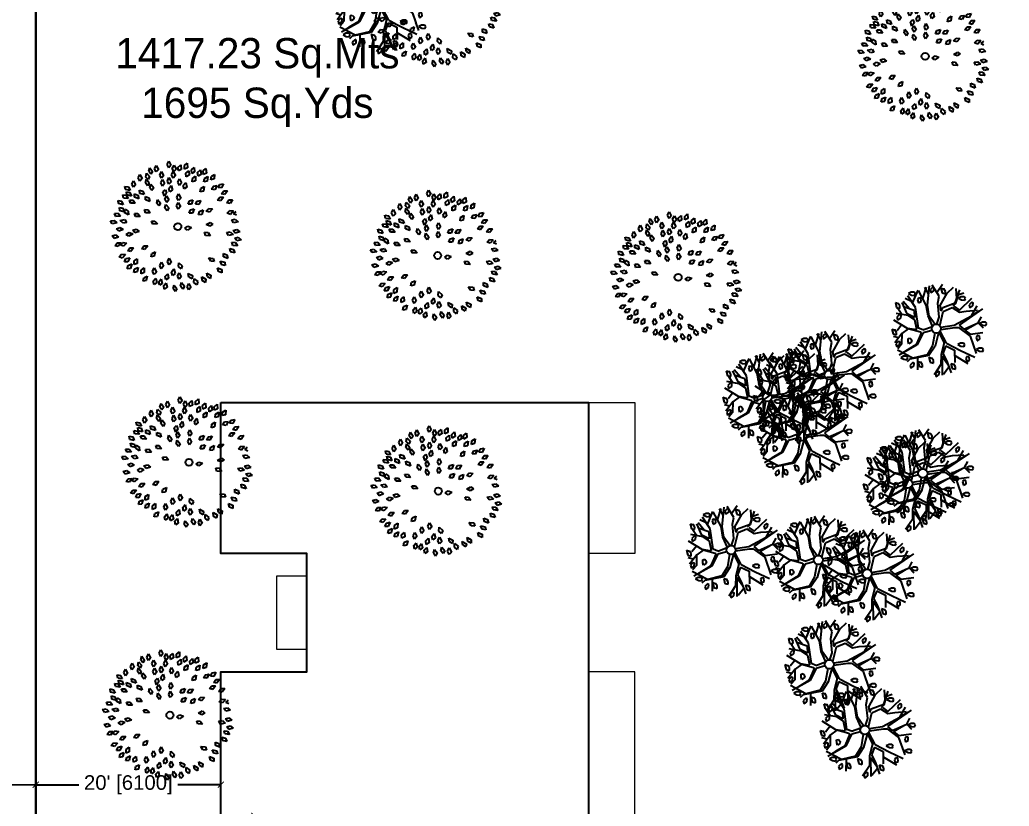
# Model space of a CAD drawing. Header units: millimetres. Extents: x -176651 to 388869, y -469666 to 486614.
# Drawn here: x 249795 to 282407, y 15088 to 40998 of the extents above; entities that cross this region are included whole.
import ezdxf

# ---------------------------------------------------------------- set-up
doc = ezdxf.new("R2010")
doc.units = ezdxf.units.MM
doc.header["$PDMODE"] = 35
doc.header["$PDSIZE"] = 0.1
doc.linetypes.add('HIDDEN', pattern=[9.525, 6.35, -3.175])
doc.layers.get('Defpoints').update_dxf_attribs({"color": 252})
doc.layers.add('A- FURNITURE', color=252, linetype='Continuous', lineweight=0)
doc.layers.add('L-TREEEES', color=8, linetype='Continuous', lineweight=25)
for name, color, linetype in [('ad-Dimension', 8, 'Continuous'), ('ad-Plinth', 8, 'Continuous'), ('ad-Plot Areas-Sq.Mts', 8, 'Continuous'), ('ad-Plot Areas-Sq.Yds', 8, 'Continuous'), ('ad-Plot Boundary', 8, 'Continuous'), ('ad-Verandah', 8, 'Continuous'), ('CAY', 94, 'Continuous')]:
    doc.layers.add(name, color=color, linetype=linetype)
doc.styles.add('MtX_Century_Gothic', font='GOTHIC.TTF')
doc.styles.get("Standard").update_dxf_attribs({"font": 'arial.ttf'})
doc.dimstyles.new('Copy of A-100-DIM-INT (MM-FT)', dxfattribs={"dimscale": 500, "dimtxt": 2.4, "dimasz": 1, "dimexe": 0, "dimexo": 0, "dimgap": 1, "dimtad": 0, "dimdec": 0, "dimlfac": 0.03937, "dimdsep": 46, "dimlunit": 3, "dimtxsty": 'Standard', "dimblk": 'ARCHTICK', "dimcen": 0.025, "dimclrd": 256, "dimclre": 256, "dimclrt": 256, "dimazin": 2, "dimtfac": 1, "dimtdec": 0, "dimtix": 1, "dimtmove": 2, "dimatfit": 3, "dimldrblk": 'ARCHTICK', "dimfxl": 1, "dimtolj": 1, "dimtzin": 0, "dimarcsym": 0})

# ---------------------------------------------------------------- blocks, each defined once
blk = doc.blocks.new('A$Cbbea0351')
at = {"layer": 'ad-Plot Areas-Sq.Mts', "linetype": 'Continuous', "insert": (-109951, -426869), "char_height": 1000, "width": 9668.74, "attachment_point": 5, "style": 'MtX_Century_Gothic', "bg_fill": 2}
blk.add_mtext('1417.23 Sq.Mts', dxfattribs=at)
at = {"layer": 'ad-Plot Areas-Sq.Yds', "linetype": 'Continuous', "insert": (-109951, -428501), "char_height": 1000, "width": 7884.16, "attachment_point": 5, "style": 'MtX_Century_Gothic', "bg_fill": 2}
blk.add_mtext('1695 Sq.Yds', dxfattribs=at)
blk = doc.blocks.new('zw$A88E')
at = {"layer": 'ad-Plot Boundary', "ltscale": 5}
for points in [[(-150934, -450816), (-139301, -453272), (-121446, -457132), (-117254, -457945), (-117254, -419409), (-150934, -419409)], [(-117254, -457945), (-114586, -458463), (-100664, -461423), (-83574, -465065), (-83574, -419409), (-117254, -419409)]]:
    blk.add_lwpolyline(points, close=True, dxfattribs=at)
blk = doc.blocks.new('_ArchTick')
at = {"color": 0, "linetype": 'ByBlock', "const_width": 0.15}
blk.add_lwpolyline([(-0.5, -0.5), (0.5, 0.5)], dxfattribs=at)
blk = doc.blocks.new('*D16')
at = {"layer": 'ad-Dimension', "lineweight": -2, "transparency": 16777216}
for p, q in [((0, 0), (1103, 0)), ((1103, 0), (1103, -1419)), ((1103, -6100), (1103, -4681)), ((0, -6100), (1103, -6100))]:
    blk.add_line(p, q, dxfattribs=at)
at = {"layer": 'Defpoints', "color": 0, "ltscale": 5, "transparency": 16777216}
for p in [(0, 0), (0, -6100), (1103, -6100)]:
    blk.add_point(p, dxfattribs=at)
at = {"layer": 'ad-Dimension', "lineweight": -2, "ltscale": 5, "transparency": 16777216, "xscale": 200, "yscale": 200, "zscale": 200}
for p, rotation in [((1103, 0), 90), ((1103, -6100), 270)]:
    blk.add_blockref('_ArchTick', p, dxfattribs=dict(at, rotation=rotation))
at = {"layer": 'ad-Dimension', "ltscale": 5, "transparency": 16777216, "insert": (1103, -3050), "char_height": 480, "attachment_point": 5, "rotation": 90}
blk.add_mtext("\\A1;20' [6100]", dxfattribs=at)
blk = doc.blocks.new('*D17')
at = {"layer": 'ad-Dimension', "linetype": 'HIDDEN', "lineweight": -2, "transparency": 16777216}
blk.add_line((-6100, -6), (-6100, 1026), dxfattribs=at)
at = {"layer": 'ad-Dimension', "lineweight": -2, "transparency": 16777216}
for p, q in [((-6100, 1026), (-4681, 1026)), ((0, 1026), (-1419, 1026)), ((0, 0), (0, 1026))]:
    blk.add_line(p, q, dxfattribs=at)
at = {"layer": 'Defpoints', "color": 0, "ltscale": 5, "transparency": 16777216}
for p in [(-6100, 1026), (-6100, -6), (0, 0)]:
    blk.add_point(p, dxfattribs=at)
at = {"layer": 'ad-Dimension', "lineweight": -2, "ltscale": 5, "transparency": 16777216, "xscale": 200, "yscale": 200, "zscale": 200, "rotation": 180}
blk.add_blockref('_ArchTick', (-6100, 1026), dxfattribs=at)
at = {"layer": 'ad-Dimension', "lineweight": -2, "ltscale": 5, "transparency": 16777216, "xscale": 200, "yscale": 200, "zscale": 200}
blk.add_blockref('_ArchTick', (0, 1026), dxfattribs=at)
at = {"layer": 'ad-Dimension', "ltscale": 5, "transparency": 16777216, "insert": (-3050, 1026), "char_height": 480, "attachment_point": 5}
blk.add_mtext("\\A1;20' [6100]", dxfattribs=at)
blk = doc.blocks.new('zw$1D4B')
at = {"ltscale": 5}
blk.add_lwpolyline([(36699, -332204), (70379, -332207)], dxfattribs=at)
blk = doc.blocks.new('qerfefr')
at = {"layer": 'L-TREEEES', "color": 104, "ltscale": 1.622888}
for p, q in [((260795.962, 1945721.719, 129.914), (260796.032, 1945721.823, 129.914)), ((260796.032, 1945721.823, 129.914), (260796.083, 1945721.68, 129.914)), ((260796.173, 1945721.748, 129.914), (260796.255, 1945721.842, 129.914)), ((260796.255, 1945721.842, 129.914), (260796.288, 1945721.694, 129.914)), ((260795.87, 1945721.677, 129.914), (260795.944, 1945721.544, 129.914)), ((260795.944, 1945721.544, 129.914), (260795.875, 1945721.46, 129.914)), ((260796, 1945721.608, 129.914), (260795.962, 1945721.719, 129.914)), ((260796.083, 1945721.68, 129.914), (260796, 1945721.608, 129.914)), ((260796.197, 1945721.633, 129.914), (260796.173, 1945721.748, 129.914)), ((260796.288, 1945721.694, 129.914), (260796.197, 1945721.633, 129.914)), ((260796.283, 1945721.505, 129.914), (260796.365, 1945721.6, 129.914)), ((260796.307, 1945721.39, 129.914), (260796.283, 1945721.505, 129.914)), ((260796.398, 1945721.451, 129.914), (260796.307, 1945721.39, 129.914)), ((260796.365, 1945721.6, 129.914), (260796.398, 1945721.451, 129.914)), ((260795.855, 1945721.186, 129.914), (260795.92, 1945721.293, 129.914)), ((260795.898, 1945721.076, 129.914), (260795.855, 1945721.186, 129.914)), ((260795.978, 1945721.152, 129.914), (260795.898, 1945721.076, 129.914)), ((260795.92, 1945721.293, 129.914), (260795.978, 1945721.152, 129.914)), ((260796.247, 1945721.244, 129.914), (260796.329, 1945721.339, 129.914)), ((260796.271, 1945721.129, 129.914), (260796.247, 1945721.244, 129.914)), ((260796.362, 1945721.19, 129.914), (260796.271, 1945721.129, 129.914)), ((260796.329, 1945721.339, 129.914), (260796.362, 1945721.19, 129.914)), ((260796.237, 1945720.939, 129.914), (260796.335, 1945720.988, 129.914)), ((260796.25, 1945720.787, 129.914), (260796.237, 1945720.939, 129.914)), ((260796.344, 1945720.87, 129.914), (260796.25, 1945720.787, 129.914)), ((260796.335, 1945720.988, 129.914), (260796.344, 1945720.87, 129.914)), ((260795.94, 1945720.635, 129.914), (260796, 1945720.745, 129.914)), ((260795.989, 1945720.528, 129.914), (260795.94, 1945720.635, 129.914)), ((260796.065, 1945720.607, 129.914), (260795.989, 1945720.528, 129.914)), ((260796, 1945720.745, 129.914), (260796.065, 1945720.607, 129.914)), ((260796.234, 1945720.683, 129.914), (260796.31, 1945720.782, 129.914)), ((260796.265, 1945720.569, 129.914), (260796.234, 1945720.683, 129.914)), ((260796.352, 1945720.636, 129.914), (260796.265, 1945720.569, 129.914)), ((260796.31, 1945720.782, 129.914), (260796.352, 1945720.636, 129.914)), ((260795.614, 1945720.107, 129.914), (260795.729, 1945720.082, 129.914)), ((260795.633, 1945720, 129.914), (260795.614, 1945720.107, 129.914)), ((260795.782, 1945719.969, 129.914), (260795.633, 1945720, 129.914)), ((260795.729, 1945720.082, 129.914), (260795.782, 1945719.969, 129.914)), ((260794.373, 1945719.188, 129.914), (260794.284, 1945719.25, 129.914)), ((260794.41, 1945719.051, 129.914), (260794.486, 1945719.142, 129.914)), ((260794.514, 1945719.018, 129.914), (260794.41, 1945719.051, 129.914)), ((260794.439, 1945718.805, 129.914), (260794.499, 1945718.906, 129.914)), ((260794.486, 1945719.142, 129.914), (260794.611, 1945719.135, 129.914)), ((260794.499, 1945718.906, 129.914), (260794.623, 1945718.92, 129.914)), ((260794.611, 1945719.135, 129.914), (260794.514, 1945719.018, 129.914)), ((260794.623, 1945718.92, 129.914), (260794.547, 1945718.788, 129.914)), ((260794.69, 1945718.884, 129.914), (260794.725, 1945718.996, 129.914)), ((260794.799, 1945718.893, 129.914), (260794.69, 1945718.884, 129.914)), ((260794.547, 1945718.788, 129.914), (260794.439, 1945718.805, 129.914)), ((260794.616, 1945718.635, 129.914), (260794.672, 1945718.738, 129.914)), ((260794.725, 1945718.622, 129.914), (260794.616, 1945718.635, 129.914)), ((260794.672, 1945718.738, 129.914), (260794.796, 1945718.757, 129.914)), ((260794.796, 1945718.757, 129.914), (260794.725, 1945718.622, 129.914))]:
    blk.add_line(p, q, dxfattribs=at)
at = {"layer": 'L-TREEEES', "color": 96, "ltscale": 1.622888}
for p, q in [((260796.604, 1945721.774, 129.914), (260796.686, 1945721.869, 129.914)), ((260796.628, 1945721.659, 129.914), (260796.604, 1945721.774, 129.914)), ((260796.686, 1945721.869, 129.914), (260796.719, 1945721.72, 129.914)), ((260796.719, 1945721.72, 129.914), (260796.628, 1945721.659, 129.914)), ((260796.66, 1945721.405, 129.914), (260796.743, 1945721.499, 129.914)), ((260796.738, 1945721.606, 129.914), (260796.821, 1945721.7, 129.914)), ((260796.762, 1945721.49, 129.914), (260796.738, 1945721.606, 129.914)), ((260796.743, 1945721.499, 129.914), (260796.774, 1945721.35, 129.914)), ((260796.853, 1945721.551, 129.914), (260796.762, 1945721.49, 129.914)), ((260796.821, 1945721.7, 129.914), (260796.853, 1945721.551, 129.914)), ((260796.908, 1945721.475, 129.914), (260796.926, 1945721.591, 129.914)), ((260797.015, 1945721.5, 129.914), (260796.908, 1945721.475, 129.914)), ((260796.926, 1945721.591, 129.914), (260797.037, 1945721.65, 129.914)), ((260797.037, 1945721.65, 129.914), (260797.015, 1945721.5, 129.914)), ((260797.117, 1945721.477, 129.914), (260797.145, 1945721.591, 129.914)), ((260797.226, 1945721.493, 129.914), (260797.117, 1945721.477, 129.914)), ((260797.145, 1945721.591, 129.914), (260797.26, 1945721.641, 129.914)), ((260797.26, 1945721.641, 129.914), (260797.226, 1945721.493, 129.914)), ((260797.33, 1945721.395, 129.914), (260797.442, 1945721.452, 129.914)), ((260797.442, 1945721.452, 129.914), (260797.417, 1945721.302, 129.914)), ((260796.47, 1945721.247, 129.914), (260796.551, 1945721.342, 129.914)), ((260796.495, 1945721.132, 129.914), (260796.47, 1945721.247, 129.914)), ((260796.585, 1945721.193, 129.914), (260796.495, 1945721.132, 129.914)), ((260796.551, 1945721.342, 129.914), (260796.585, 1945721.193, 129.914)), ((260796.683, 1945721.29, 129.914), (260796.66, 1945721.405, 129.914)), ((260796.774, 1945721.35, 129.914), (260796.683, 1945721.29, 129.914)), ((260796.792, 1945721.122, 129.914), (260796.875, 1945721.216, 129.914)), ((260796.817, 1945721.007, 129.914), (260796.792, 1945721.122, 129.914)), ((260796.875, 1945721.216, 129.914), (260796.908, 1945721.068, 129.914)), ((260797.102, 1945721.225, 129.914), (260797.127, 1945721.34, 129.914)), ((260797.21, 1945721.243, 129.914), (260797.102, 1945721.225, 129.914)), ((260797.127, 1945721.34, 129.914), (260797.24, 1945721.393, 129.914)), ((260797.24, 1945721.393, 129.914), (260797.21, 1945721.243, 129.914)), ((260797.254, 1945721.004, 129.914), (260797.292, 1945721.115, 129.914)), ((260797.292, 1945721.115, 129.914), (260797.411, 1945721.154, 129.914)), ((260797.31, 1945721.279, 129.914), (260797.33, 1945721.395, 129.914)), ((260797.417, 1945721.302, 129.914), (260797.31, 1945721.279, 129.914)), ((260797.411, 1945721.154, 129.914), (260797.363, 1945721.01, 129.914)), ((260797.493, 1945721.142, 129.914), (260797.509, 1945721.259, 129.914)), ((260797.599, 1945721.168, 129.914), (260797.493, 1945721.142, 129.914)), ((260797.509, 1945721.259, 129.914), (260797.619, 1945721.32, 129.914)), ((260796.453, 1945720.881, 129.914), (260796.454, 1945720.999, 129.914)), ((260796.555, 1945720.922, 129.914), (260796.453, 1945720.881, 129.914)), ((260796.454, 1945720.999, 129.914), (260796.554, 1945721.074, 129.914)), ((260796.554, 1945721.074, 129.914), (260796.555, 1945720.922, 129.914)), ((260796.908, 1945721.068, 129.914), (260796.817, 1945721.007, 129.914)), ((260796.934, 1945720.853, 129.914), (260796.939, 1945720.97, 129.914)), ((260797.037, 1945720.889, 129.914), (260796.934, 1945720.853, 129.914)), ((260796.939, 1945720.97, 129.914), (260797.042, 1945721.041, 129.914)), ((260797.042, 1945721.041, 129.914), (260797.037, 1945720.889, 129.914)), ((260797.363, 1945721.01, 129.914), (260797.254, 1945721.004, 129.914)), ((260796.162, 1945720.41, 129.914), (260796.223, 1945720.519, 129.914)), ((260796.223, 1945720.519, 129.914), (260796.286, 1945720.38, 129.914)), ((260796.551, 1945720.379, 129.914), (260796.633, 1945720.473, 129.914)), ((260796.633, 1945720.473, 129.914), (260796.666, 1945720.324, 129.914)), ((260796.636, 1945720.647, 129.914), (260796.718, 1945720.741, 129.914)), ((260796.66, 1945720.531, 129.914), (260796.636, 1945720.647, 129.914)), ((260796.751, 1945720.592, 129.914), (260796.66, 1945720.531, 129.914)), ((260796.718, 1945720.741, 129.914), (260796.751, 1945720.592, 129.914)), ((260797.422, 1945720.616, 129.914), (260797.468, 1945720.725, 129.914)), ((260797.531, 1945720.614, 129.914), (260797.422, 1945720.616, 129.914)), ((260797.468, 1945720.725, 129.914), (260797.59, 1945720.755, 129.914)), ((260796.209, 1945720.302, 129.914), (260796.162, 1945720.41, 129.914)), ((260796.286, 1945720.38, 129.914), (260796.209, 1945720.302, 129.914)), ((260796.576, 1945720.263, 129.914), (260796.551, 1945720.379, 129.914)), ((260796.666, 1945720.324, 129.914), (260796.576, 1945720.263, 129.914)), ((260796.93, 1945720.332, 129.914), (260796.999, 1945720.428, 129.914)), ((260797.036, 1945720.306, 129.914), (260796.93, 1945720.332, 129.914)), ((260796.999, 1945720.428, 129.914), (260797.124, 1945720.431, 129.914)), ((260797.124, 1945720.431, 129.914), (260797.036, 1945720.306, 129.914)), ((260797.164, 1945720.272, 129.914), (260797.247, 1945720.355, 129.914)), ((260797.265, 1945720.229, 129.914), (260797.164, 1945720.272, 129.914)), ((260797.247, 1945720.355, 129.914), (260797.371, 1945720.338, 129.914)), ((260797.371, 1945720.338, 129.914), (260797.265, 1945720.229, 129.914)), ((260796.883, 1945720.041, 129.914), (260796.957, 1945720.133, 129.914)), ((260796.988, 1945720.009, 129.914), (260796.883, 1945720.041, 129.914)), ((260796.957, 1945720.133, 129.914), (260797.082, 1945720.129, 129.914)), ((260797.082, 1945720.129, 129.914), (260796.988, 1945720.009, 129.914)), ((260797.174, 1945719.905, 129.914), (260797.233, 1945720.007, 129.914)), ((260797.233, 1945720.007, 129.914), (260797.358, 1945720.021, 129.914)), ((260797.358, 1945720.021, 129.914), (260797.282, 1945719.889, 129.914)), ((260796.619, 1945719.595, 129.914), (260796.731, 1945719.633, 129.914)), ((260796.69, 1945719.512, 129.914), (260796.619, 1945719.595, 129.914)), ((260796.834, 1945719.562, 129.914), (260796.69, 1945719.512, 129.914)), ((260796.731, 1945719.633, 129.914), (260796.834, 1945719.562, 129.914)), ((260797.334, 1945719.526, 129.914), (260797.481, 1945719.564, 129.914)), ((260797.431, 1945719.447, 129.914), (260797.334, 1945719.526, 129.914)), ((260797.481, 1945719.564, 129.914), (260797.545, 1945719.475, 129.914)), ((260797.22, 1945719.189, 129.914), (260797.215, 1945719.298, 129.914)), ((260797.215, 1945719.298, 129.914), (260797.326, 1945719.259, 129.914)), ((260797.365, 1945719.14, 129.914), (260797.22, 1945719.189, 129.914)), ((260797.326, 1945719.259, 129.914), (260797.365, 1945719.14, 129.914)), ((260797.545, 1945719.475, 129.914), (260797.431, 1945719.447, 129.914)), ((260794.725, 1945718.996, 129.914), (260794.842, 1945719.039, 129.914)), ((260794.842, 1945719.039, 129.914), (260794.799, 1945718.893, 129.914)), ((260795.297, 1945718.98, 129.914), (260795.352, 1945719.084, 129.914)), ((260795.406, 1945718.969, 129.914), (260795.297, 1945718.98, 129.914)), ((260795.352, 1945719.084, 129.914), (260795.476, 1945719.104, 129.914)), ((260795.476, 1945719.104, 129.914), (260795.406, 1945718.969, 129.914)), ((260794.841, 1945718.528, 129.914), (260794.869, 1945718.642, 129.914)), ((260794.949, 1945718.543, 129.914), (260794.841, 1945718.528, 129.914)), ((260794.869, 1945718.642, 129.914), (260794.984, 1945718.691, 129.914)), ((260794.984, 1945718.691, 129.914), (260794.949, 1945718.543, 129.914)), ((260795.22, 1945718.505, 129.914), (260795.303, 1945718.6, 129.914)), ((260795.245, 1945718.39, 129.914), (260795.22, 1945718.505, 129.914)), ((260795.303, 1945718.6, 129.914), (260795.336, 1945718.451, 129.914)), ((260795.497, 1945718.625, 129.914), (260795.579, 1945718.72, 129.914)), ((260795.521, 1945718.51, 129.914), (260795.497, 1945718.625, 129.914)), ((260795.612, 1945718.571, 129.914), (260795.521, 1945718.51, 129.914)), ((260795.579, 1945718.72, 129.914), (260795.612, 1945718.571, 129.914)), ((260795.776, 1945718.681, 129.914), (260795.858, 1945718.776, 129.914)), ((260795.8, 1945718.566, 129.914), (260795.776, 1945718.681, 129.914)), ((260795.891, 1945718.627, 129.914), (260795.8, 1945718.566, 129.914)), ((260795.858, 1945718.776, 129.914), (260795.891, 1945718.627, 129.914)), ((260796.087, 1945718.436, 129.914), (260796.13, 1945718.553, 129.914)), ((260796.13, 1945718.553, 129.914), (260796.213, 1945718.425, 129.914)), ((260794.832, 1945718.275, 129.914), (260794.886, 1945718.379, 129.914)), ((260794.94, 1945718.264, 129.914), (260794.832, 1945718.275, 129.914)), ((260794.886, 1945718.379, 129.914), (260795.01, 1945718.399, 129.914)), ((260795.01, 1945718.399, 129.914), (260794.94, 1945718.264, 129.914)), ((260795.156, 1945718.072, 129.914), (260795.161, 1945718.19, 129.914)), ((260795.161, 1945718.19, 129.914), (260795.264, 1945718.261, 129.914)), ((260795.336, 1945718.451, 129.914), (260795.245, 1945718.39, 129.914)), ((260795.264, 1945718.261, 129.914), (260795.259, 1945718.109, 129.914)), ((260795.326, 1945718.122, 129.914), (260795.43, 1945718.191, 129.914)), ((260795.43, 1945718.191, 129.914), (260795.422, 1945718.039, 129.914)), ((260795.567, 1945718.117, 129.914), (260795.581, 1945718.234, 129.914)), ((260795.581, 1945718.234, 129.914), (260795.689, 1945718.297, 129.914)), ((260795.689, 1945718.297, 129.914), (260795.672, 1945718.145, 129.914)), ((260795.816, 1945718.205, 129.914), (260795.818, 1945718.323, 129.914)), ((260795.918, 1945718.245, 129.914), (260795.816, 1945718.205, 129.914)), ((260795.818, 1945718.323, 129.914), (260795.919, 1945718.398, 129.914)), ((260795.919, 1945718.398, 129.914), (260795.918, 1945718.245, 129.914)), ((260795.971, 1945718.137, 129.914), (260796.053, 1945718.232, 129.914)), ((260796.053, 1945718.232, 129.914), (260796.086, 1945718.083, 129.914)), ((260796.15, 1945718.337, 129.914), (260796.087, 1945718.436, 129.914)), ((260796.213, 1945718.425, 129.914), (260796.15, 1945718.337, 129.914)), ((260795.259, 1945718.109, 129.914), (260795.156, 1945718.072, 129.914)), ((260795.318, 1945718.005, 129.914), (260795.326, 1945718.122, 129.914)), ((260795.422, 1945718.039, 129.914), (260795.318, 1945718.005, 129.914)), ((260795.452, 1945717.957, 129.914), (260795.558, 1945718.023, 129.914)), ((260795.558, 1945718.023, 129.914), (260795.546, 1945717.871, 129.914)), ((260795.672, 1945718.145, 129.914), (260795.567, 1945718.117, 129.914)), ((260795.995, 1945718.022, 129.914), (260795.971, 1945718.137, 129.914)), ((260796.086, 1945718.083, 129.914), (260795.995, 1945718.022, 129.914))]:
    blk.add_line(p, q, dxfattribs=at)
at = {"layer": 'L-TREEEES', "color": 70, "ltscale": 1.622888}
for p, q in [((260795.071, 1945721.337, 129.914), (260795.077, 1945721.446, 129.914)), ((260795.077, 1945721.446, 129.914), (260795.184, 1945721.395, 129.914)), ((260795.311, 1945721.46, 129.914), (260795.393, 1945721.554, 129.914)), ((260795.335, 1945721.344, 129.914), (260795.311, 1945721.46, 129.914)), ((260795.393, 1945721.554, 129.914), (260795.426, 1945721.405, 129.914)), ((260795.574, 1945721.597, 129.914), (260795.656, 1945721.692, 129.914)), ((260795.598, 1945721.482, 129.914), (260795.574, 1945721.597, 129.914)), ((260795.689, 1945721.543, 129.914), (260795.598, 1945721.482, 129.914)), ((260795.656, 1945721.692, 129.914), (260795.689, 1945721.543, 129.914)), ((260795.756, 1945721.379, 129.914), (260795.82, 1945721.487, 129.914)), ((260795.818, 1945721.563, 129.914), (260795.87, 1945721.677, 129.914)), ((260795.875, 1945721.46, 129.914), (260795.818, 1945721.563, 129.914)), ((260795.82, 1945721.487, 129.914), (260795.879, 1945721.347, 129.914)), ((260794.931, 1945721.195, 129.914), (260795.041, 1945721.151, 129.914)), ((260794.932, 1945721.085, 129.914), (260794.931, 1945721.195, 129.914)), ((260795.041, 1945721.151, 129.914), (260795.074, 1945721.03, 129.914)), ((260795.065, 1945721.155, 129.914), (260795.08, 1945721.263, 129.914)), ((260795.197, 1945721.08, 129.914), (260795.065, 1945721.155, 129.914)), ((260795.209, 1945721.273, 129.914), (260795.071, 1945721.337, 129.914)), ((260795.08, 1945721.263, 129.914), (260795.182, 1945721.204, 129.914)), ((260795.182, 1945721.204, 129.914), (260795.197, 1945721.08, 129.914)), ((260795.184, 1945721.395, 129.914), (260795.209, 1945721.273, 129.914)), ((260795.291, 1945721.015, 129.914), (260795.317, 1945721.121, 129.914)), ((260795.317, 1945721.121, 129.914), (260795.413, 1945721.052, 129.914)), ((260795.426, 1945721.405, 129.914), (260795.335, 1945721.344, 129.914)), ((260795.488, 1945721.095, 129.914), (260795.507, 1945721.203, 129.914)), ((260795.507, 1945721.203, 129.914), (260795.607, 1945721.14, 129.914)), ((260795.607, 1945721.14, 129.914), (260795.618, 1945721.015, 129.914)), ((260795.801, 1945721.27, 129.914), (260795.756, 1945721.379, 129.914)), ((260795.879, 1945721.347, 129.914), (260795.801, 1945721.27, 129.914)), ((260794.704, 1945720.716, 129.914), (260794.719, 1945720.824, 129.914)), ((260794.719, 1945720.824, 129.914), (260794.822, 1945720.765, 129.914)), ((260794.723, 1945720.952, 129.914), (260794.737, 1945721.06, 129.914)), ((260794.857, 1945720.878, 129.914), (260794.723, 1945720.952, 129.914)), ((260794.737, 1945721.06, 129.914), (260794.84, 1945721.003, 129.914)), ((260794.84, 1945721.003, 129.914), (260794.857, 1945720.878, 129.914)), ((260795.074, 1945721.03, 129.914), (260794.932, 1945721.085, 129.914)), ((260795.101, 1945720.969, 129.914), (260795.214, 1945720.935, 129.914)), ((260795.111, 1945720.86, 129.914), (260795.101, 1945720.969, 129.914)), ((260795.257, 1945720.818, 129.914), (260795.111, 1945720.86, 129.914)), ((260795.214, 1945720.935, 129.914), (260795.257, 1945720.818, 129.914)), ((260795.415, 1945720.927, 129.914), (260795.291, 1945721.015, 129.914)), ((260795.413, 1945721.052, 129.914), (260795.415, 1945720.927, 129.914)), ((260795.618, 1945721.015, 129.914), (260795.488, 1945721.095, 129.914)), ((260795.616, 1945720.836, 129.914), (260795.643, 1945720.942, 129.914)), ((260795.74, 1945720.747, 129.914), (260795.616, 1945720.836, 129.914)), ((260795.643, 1945720.942, 129.914), (260795.738, 1945720.872, 129.914)), ((260795.738, 1945720.872, 129.914), (260795.74, 1945720.747, 129.914)), ((260794.321, 1945720.471, 129.914), (260794.439, 1945720.458, 129.914)), ((260794.351, 1945720.366, 129.914), (260794.321, 1945720.471, 129.914)), ((260794.508, 1945720.674, 129.914), (260794.623, 1945720.649, 129.914)), ((260794.527, 1945720.566, 129.914), (260794.508, 1945720.674, 129.914)), ((260794.676, 1945720.536, 129.914), (260794.527, 1945720.566, 129.914)), ((260794.623, 1945720.649, 129.914), (260794.676, 1945720.536, 129.914)), ((260794.837, 1945720.641, 129.914), (260794.704, 1945720.716, 129.914)), ((260794.822, 1945720.765, 129.914), (260794.837, 1945720.641, 129.914)), ((260794.836, 1945720.616, 129.914), (260794.882, 1945720.715, 129.914)), ((260794.94, 1945720.506, 129.914), (260794.836, 1945720.616, 129.914)), ((260794.882, 1945720.715, 129.914), (260794.962, 1945720.629, 129.914)), ((260794.962, 1945720.629, 129.914), (260794.94, 1945720.506, 129.914)), ((260795.141, 1945720.498, 129.914), (260795.255, 1945720.469, 129.914)), ((260795.155, 1945720.39, 129.914), (260795.141, 1945720.498, 129.914)), ((260795.255, 1945720.469, 129.914), (260795.303, 1945720.353, 129.914)), ((260795.498, 1945720.537, 129.914), (260795.61, 1945720.5, 129.914)), ((260795.505, 1945720.428, 129.914), (260795.498, 1945720.537, 129.914)), ((260795.61, 1945720.5, 129.914), (260795.65, 1945720.382, 129.914)), ((260794.503, 1945720.351, 129.914), (260794.351, 1945720.366, 129.914)), ((260794.439, 1945720.458, 129.914), (260794.503, 1945720.351, 129.914)), ((260794.444, 1945720.172, 129.914), (260794.561, 1945720.184, 129.914)), ((260794.495, 1945720.075, 129.914), (260794.444, 1945720.172, 129.914)), ((260794.561, 1945720.184, 129.914), (260794.646, 1945720.092, 129.914)), ((260794.7, 1945720.297, 129.914), (260794.633, 1945720.403, 129.914)), ((260794.633, 1945720.403, 129.914), (260794.785, 1945720.392, 129.914)), ((260794.817, 1945720.287, 129.914), (260794.7, 1945720.297, 129.914)), ((260794.785, 1945720.392, 129.914), (260794.817, 1945720.287, 129.914)), ((260795.303, 1945720.353, 129.914), (260795.155, 1945720.39, 129.914)), ((260795.65, 1945720.382, 129.914), (260795.505, 1945720.428, 129.914)), ((260794.237, 1945719.982, 129.914), (260794.355, 1945719.986, 129.914)), ((260794.282, 1945719.882, 129.914), (260794.237, 1945719.982, 129.914)), ((260794.434, 1945719.888, 129.914), (260794.282, 1945719.882, 129.914)), ((260794.355, 1945719.986, 129.914), (260794.434, 1945719.888, 129.914)), ((260794.646, 1945720.092, 129.914), (260794.495, 1945720.075, 129.914)), ((260794.701, 1945719.906, 129.914), (260794.813, 1945719.944, 129.914)), ((260794.773, 1945719.823, 129.914), (260794.701, 1945719.906, 129.914)), ((260794.917, 1945719.873, 129.914), (260794.773, 1945719.823, 129.914)), ((260794.813, 1945719.944, 129.914), (260794.917, 1945719.873, 129.914)), ((260794.947, 1945719.983, 129.914), (260795.065, 1945719.986, 129.914)), ((260794.99, 1945719.883, 129.914), (260794.947, 1945719.983, 129.914)), ((260795.143, 1945719.888, 129.914), (260794.99, 1945719.883, 129.914)), ((260795.065, 1945719.986, 129.914), (260795.143, 1945719.888, 129.914)), ((260794.247, 1945719.639, 129.914), (260794.337, 1945719.715, 129.914)), ((260794.344, 1945719.588, 129.914), (260794.247, 1945719.639, 129.914)), ((260794.337, 1945719.715, 129.914), (260794.459, 1945719.687, 129.914)), ((260794.459, 1945719.687, 129.914), (260794.344, 1945719.588, 129.914)), ((260794.424, 1945719.626, 129.914), (260794.528, 1945719.682, 129.914)), ((260794.508, 1945719.556, 129.914), (260794.424, 1945719.626, 129.914)), ((260794.641, 1945719.63, 129.914), (260794.508, 1945719.556, 129.914)), ((260794.528, 1945719.682, 129.914), (260794.641, 1945719.63, 129.914)), ((260794.284, 1945719.25, 129.914), (260794.382, 1945719.315, 129.914)), ((260794.5, 1945719.273, 129.914), (260794.373, 1945719.188, 129.914)), ((260794.382, 1945719.315, 129.914), (260794.5, 1945719.273, 129.914)), ((260794.608, 1945719.374, 129.914), (260794.699, 1945719.448, 129.914)), ((260794.703, 1945719.321, 129.914), (260794.608, 1945719.374, 129.914)), ((260794.699, 1945719.448, 129.914), (260794.821, 1945719.418, 129.914)), ((260794.821, 1945719.418, 129.914), (260794.703, 1945719.321, 129.914)), ((260795.072, 1945719.315, 129.914), (260795.165, 1945719.388, 129.914)), ((260795.167, 1945719.26, 129.914), (260795.072, 1945719.315, 129.914)), ((260795.165, 1945719.388, 129.914), (260795.286, 1945719.355, 129.914)), ((260795.286, 1945719.355, 129.914), (260795.167, 1945719.26, 129.914))]:
    blk.add_line(p, q, dxfattribs=at)
at = {"layer": 'L-TREEEES', "color": 98, "ltscale": 1.622888}
for p, q in [((260797.619, 1945721.32, 129.914), (260797.599, 1945721.168, 129.914)), ((260797.672, 1945721.144, 129.914), (260797.695, 1945721.259, 129.914)), ((260797.78, 1945721.164, 129.914), (260797.672, 1945721.144, 129.914)), ((260797.695, 1945721.259, 129.914), (260797.808, 1945721.314, 129.914)), ((260797.808, 1945721.314, 129.914), (260797.78, 1945721.164, 129.914)), ((260797.624, 1945720.906, 129.914), (260797.673, 1945721.014, 129.914)), ((260797.733, 1945720.902, 129.914), (260797.624, 1945720.906, 129.914)), ((260797.673, 1945721.014, 129.914), (260797.795, 1945721.042, 129.914)), ((260797.795, 1945721.042, 129.914), (260797.733, 1945720.902, 129.914)), ((260797.869, 1945720.909, 129.914), (260797.912, 1945721.019, 129.914)), ((260797.978, 1945720.91, 129.914), (260797.869, 1945720.909, 129.914)), ((260797.912, 1945721.019, 129.914), (260798.033, 1945721.052, 129.914)), ((260798.033, 1945721.052, 129.914), (260797.978, 1945720.91, 129.914)), ((260797.59, 1945720.755, 129.914), (260797.531, 1945720.614, 129.914)), ((260797.807, 1945720.606, 129.914), (260797.89, 1945720.689, 129.914)), ((260797.907, 1945720.563, 129.914), (260797.807, 1945720.606, 129.914)), ((260797.89, 1945720.689, 129.914), (260798.014, 1945720.672, 129.914)), ((260798.014, 1945720.672, 129.914), (260797.907, 1945720.563, 129.914)), ((260798.036, 1945720.6, 129.914), (260798.115, 1945720.688, 129.914)), ((260798.139, 1945720.563, 129.914), (260798.036, 1945720.6, 129.914)), ((260798.115, 1945720.688, 129.914), (260798.239, 1945720.678, 129.914)), ((260798.239, 1945720.678, 129.914), (260798.139, 1945720.563, 129.914)), ((260797.904, 1945720.21, 129.914), (260797.997, 1945720.283, 129.914)), ((260798, 1945720.156, 129.914), (260797.904, 1945720.21, 129.914)), ((260797.997, 1945720.283, 129.914), (260798.118, 1945720.252, 129.914)), ((260798.118, 1945720.252, 129.914), (260798, 1945720.156, 129.914)), ((260798.088, 1945720.372, 129.914), (260798.179, 1945720.446, 129.914)), ((260798.184, 1945720.319, 129.914), (260798.088, 1945720.372, 129.914)), ((260798.179, 1945720.446, 129.914), (260798.301, 1945720.417, 129.914)), ((260798.301, 1945720.417, 129.914), (260798.184, 1945720.319, 129.914)), ((260797.282, 1945719.889, 129.914), (260797.174, 1945719.905, 129.914)), ((260797.45, 1945719.958, 129.914), (260797.55, 1945720.02, 129.914)), ((260797.538, 1945719.893, 129.914), (260797.45, 1945719.958, 129.914)), ((260797.667, 1945719.975, 129.914), (260797.538, 1945719.893, 129.914)), ((260797.55, 1945720.02, 129.914), (260797.667, 1945719.975, 129.914)), ((260798.173, 1945720.04, 129.914), (260798.264, 1945720.116, 129.914)), ((260798.27, 1945719.989, 129.914), (260798.173, 1945720.04, 129.914)), ((260798.264, 1945720.116, 129.914), (260798.385, 1945720.088, 129.914)), ((260798.385, 1945720.088, 129.914), (260798.27, 1945719.989, 129.914)), ((260798.099, 1945719.708, 129.914), (260798.199, 1945719.772, 129.914)), ((260798.188, 1945719.645, 129.914), (260798.099, 1945719.708, 129.914)), ((260798.316, 1945719.728, 129.914), (260798.188, 1945719.645, 129.914)), ((260798.199, 1945719.772, 129.914), (260798.316, 1945719.728, 129.914)), ((260798.296, 1945719.633, 129.914), (260798.402, 1945719.685, 129.914)), ((260798.378, 1945719.56, 129.914), (260798.296, 1945719.633, 129.914)), ((260798.185, 1945719.455, 129.914), (260798.303, 1945719.447, 129.914)), ((260798.219, 1945719.351, 129.914), (260798.185, 1945719.455, 129.914)), ((260798.372, 1945719.343, 129.914), (260798.219, 1945719.351, 129.914)), ((260798.303, 1945719.447, 129.914), (260798.372, 1945719.343, 129.914)), ((260797.917, 1945719.095, 129.914), (260798.034, 1945719.084, 129.914)), ((260797.948, 1945718.99, 129.914), (260797.917, 1945719.095, 129.914)), ((260798.1, 1945718.978, 129.914), (260797.948, 1945718.99, 129.914)), ((260798.034, 1945719.084, 129.914), (260798.1, 1945718.978, 129.914)), ((260798.12, 1945718.848, 129.914), (260798.238, 1945718.847, 129.914)), ((260798.16, 1945718.746, 129.914), (260798.12, 1945718.848, 129.914)), ((260798.142, 1945719.109, 129.914), (260798.26, 1945719.111, 129.914)), ((260798.184, 1945719.008, 129.914), (260798.142, 1945719.109, 129.914)), ((260798.336, 1945719.012, 129.914), (260798.184, 1945719.008, 129.914)), ((260798.238, 1945718.847, 129.914), (260798.312, 1945718.746, 129.914)), ((260798.26, 1945719.111, 129.914), (260798.336, 1945719.012, 129.914)), ((260797.864, 1945718.452, 129.914), (260797.878, 1945718.561, 129.914)), ((260797.878, 1945718.561, 129.914), (260797.981, 1945718.502, 129.914)), ((260797.997, 1945718.638, 129.914), (260797.998, 1945718.748, 129.914)), ((260798.138, 1945718.581, 129.914), (260797.997, 1945718.638, 129.914)), ((260797.998, 1945718.748, 129.914), (260798.107, 1945718.703, 129.914)), ((260798.107, 1945718.703, 129.914), (260798.138, 1945718.581, 129.914)), ((260798.312, 1945718.746, 129.914), (260798.16, 1945718.746, 129.914)), ((260797.158, 1945718.325, 129.914), (260797.122, 1945718.445, 129.914)), ((260797.122, 1945718.445, 129.914), (260797.265, 1945718.393, 129.914)), ((260797.268, 1945718.283, 129.914), (260797.158, 1945718.325, 129.914)), ((260797.265, 1945718.393, 129.914), (260797.268, 1945718.283, 129.914)), ((260797.48, 1945718.118, 129.914), (260797.456, 1945718.241, 129.914)), ((260797.456, 1945718.241, 129.914), (260797.594, 1945718.175, 129.914)), ((260797.604, 1945718.351, 129.914), (260797.632, 1945718.457, 129.914)), ((260797.728, 1945718.262, 129.914), (260797.604, 1945718.351, 129.914)), ((260797.632, 1945718.457, 129.914), (260797.727, 1945718.387, 129.914)), ((260797.727, 1945718.387, 129.914), (260797.728, 1945718.262, 129.914)), ((260797.997, 1945718.378, 129.914), (260797.864, 1945718.452, 129.914)), ((260797.981, 1945718.502, 129.914), (260797.997, 1945718.378, 129.914)), ((260795.441, 1945717.84, 129.914), (260795.452, 1945717.957, 129.914)), ((260795.546, 1945717.871, 129.914), (260795.441, 1945717.84, 129.914)), ((260795.722, 1945717.778, 129.914), (260795.789, 1945717.883, 129.914)), ((260795.789, 1945717.883, 129.914), (260795.844, 1945717.741, 129.914)), ((260795.979, 1945717.788, 129.914), (260796.042, 1945717.897, 129.914)), ((260796.042, 1945717.897, 129.914), (260796.103, 1945717.757, 129.914)), ((260796.325, 1945718.002, 129.914), (260796.337, 1945718.127, 129.914)), ((260796.411, 1945717.922, 129.914), (260796.325, 1945718.002, 129.914)), ((260796.337, 1945718.127, 129.914), (260796.45, 1945718.025, 129.914)), ((260796.45, 1945718.025, 129.914), (260796.411, 1945717.922, 129.914)), ((260796.44, 1945717.791, 129.914), (260796.476, 1945717.91, 129.914)), ((260796.476, 1945717.91, 129.914), (260796.567, 1945717.788, 129.914)), ((260796.723, 1945717.78, 129.914), (260796.74, 1945717.904, 129.914)), ((260796.74, 1945717.904, 129.914), (260796.849, 1945717.796, 129.914)), ((260796.916, 1945717.856, 129.914), (260796.929, 1945717.981, 129.914)), ((260797.003, 1945717.776, 129.914), (260796.916, 1945717.856, 129.914)), ((260796.929, 1945717.981, 129.914), (260797.042, 1945717.878, 129.914)), ((260797.042, 1945717.878, 129.914), (260797.003, 1945717.776, 129.914)), ((260797.314, 1945717.931, 129.914), (260797.315, 1945718.056, 129.914)), ((260797.408, 1945717.86, 129.914), (260797.314, 1945717.931, 129.914)), ((260797.315, 1945718.056, 129.914), (260797.437, 1945717.965, 129.914)), ((260797.437, 1945717.965, 129.914), (260797.408, 1945717.86, 129.914)), ((260797.586, 1945718.066, 129.914), (260797.48, 1945718.118, 129.914)), ((260797.594, 1945718.175, 129.914), (260797.586, 1945718.066, 129.914)), ((260795.763, 1945717.667, 129.914), (260795.722, 1945717.778, 129.914)), ((260795.844, 1945717.741, 129.914), (260795.763, 1945717.667, 129.914)), ((260796.026, 1945717.68, 129.914), (260795.979, 1945717.788, 129.914)), ((260796.103, 1945717.757, 129.914), (260796.026, 1945717.68, 129.914)), ((260796.188, 1945717.716, 129.914), (260796.27, 1945717.81, 129.914)), ((260796.212, 1945717.6, 129.914), (260796.188, 1945717.716, 129.914)), ((260796.303, 1945717.661, 129.914), (260796.212, 1945717.6, 129.914)), ((260796.27, 1945717.81, 129.914), (260796.303, 1945717.661, 129.914)), ((260796.509, 1945717.695, 129.914), (260796.44, 1945717.791, 129.914)), ((260796.567, 1945717.788, 129.914), (260796.509, 1945717.695, 129.914)), ((260796.806, 1945717.696, 129.914), (260796.723, 1945717.78, 129.914)), ((260796.849, 1945717.796, 129.914), (260796.806, 1945717.696, 129.914))]:
    blk.add_line(p, q, dxfattribs=at)
at = {"layer": 'L-TREEEES', "color": 96, "ltscale": 1.622888}
blk.add_circle((260796.41, 1945719.71, 129.914), 0.116, dxfattribs=at)
blk = doc.blocks.new('QRFQ')
at = {"layer": 'CAY', "color": 30, "true_color": 0xf26722}
for p, q in [((260795.847, 1945731.432, 129.914), (260795.667, 1945731.577, 129.914)), ((260795.922, 1945731.201, 129.914), (260795.782, 1945731.644, 129.914)), ((260795.919, 1945731.729, 129.914), (260795.821, 1945731.709, 129.914)), ((260795.821, 1945731.709, 129.914), (260795.905, 1945731.63, 129.914)), ((260795.867, 1945731.367, 129.914), (260796.156, 1945731.735, 129.914)), ((260795.905, 1945731.63, 129.914), (260795.992, 1945731.594, 129.914)), ((260796.013, 1945731.704, 129.914), (260795.919, 1945731.729, 129.914)), ((260795.992, 1945731.594, 129.914), (260796.042, 1945731.642, 129.914)), ((260796.042, 1945731.642, 129.914), (260796.013, 1945731.704, 129.914)), ((260796.285, 1945731.184, 129.914), (260796.164, 1945731.715, 129.914)), ((260796.23, 1945731.426, 129.914), (260796.447, 1945731.753, 129.914)), ((260796.318, 1945731.174, 129.914), (260796.551, 1945731.776, 129.914)), ((260796.448, 1945731.531, 129.914), (260796.386, 1945731.761, 129.914)), ((260796.647, 1945731.702, 129.914), (260796.54, 1945731.643, 129.914)), ((260796.54, 1945731.643, 129.914), (260796.542, 1945731.535, 129.914)), ((260796.542, 1945731.535, 129.914), (260796.653, 1945731.578, 129.914)), ((260796.647, 1945731.702, 129.914), (260796.684, 1945731.667, 129.914)), ((260796.772, 1945731.364, 129.914), (260796.649, 1945731.77, 129.914)), ((260796.653, 1945731.578, 129.914), (260796.684, 1945731.667, 129.914)), ((260796.729, 1945731.504, 129.914), (260796.976, 1945731.714, 129.914)), ((260796.898, 1945731.604, 129.914), (260796.896, 1945731.437, 129.914)), ((260796.898, 1945731.604, 129.914), (260796.985, 1945731.553, 129.914)), ((260797.017, 1945731.459, 129.914), (260796.985, 1945731.553, 129.914)), ((260795.323, 1945731.538, 129.914), (260795.321, 1945731.371, 129.914)), ((260795.321, 1945731.371, 129.914), (260795.419, 1945731.314, 129.914)), ((260795.323, 1945731.538, 129.914), (260795.411, 1945731.487, 129.914)), ((260795.423, 1945731.108, 129.914), (260795.354, 1945731.33, 129.914)), ((260795.442, 1945731.392, 129.914), (260795.411, 1945731.487, 129.914)), ((260795.419, 1945731.314, 129.914), (260795.442, 1945731.392, 129.914)), ((260795.604, 1945731.078, 129.914), (260795.535, 1945731.48, 129.914)), ((260795.848, 1945731.124, 129.914), (260795.57, 1945731.312, 129.914)), ((260795.72, 1945731.211, 129.914), (260795.586, 1945731.503, 129.914)), ((260796.102, 1945731.485, 129.914), (260796.052, 1945731.437, 129.914)), ((260796.052, 1945731.437, 129.914), (260796.054, 1945731.328, 129.914)), ((260796.054, 1945731.328, 129.914), (260796.077, 1945731.33, 129.914)), ((260796.077, 1945731.33, 129.914), (260796.152, 1945731.348, 129.914)), ((260796.173, 1945731.458, 129.914), (260796.102, 1945731.485, 129.914)), ((260796.152, 1945731.348, 129.914), (260796.173, 1945731.458, 129.914)), ((260796.67, 1945731.155, 129.914), (260796.772, 1945731.364, 129.914)), ((260796.726, 1945731.056, 129.914), (260797.052, 1945731.389, 129.914)), ((260796.896, 1945731.437, 129.914), (260796.993, 1945731.38, 129.914)), ((260796.993, 1945731.38, 129.914), (260797.017, 1945731.459, 129.914)), ((260797.052, 1945731.389, 129.914), (260797.301, 1945731.525, 129.914)), ((260797.226, 1945731.006, 129.914), (260797.481, 1945731.38, 129.914)), ((260797.239, 1945730.989, 129.914), (260797.384, 1945731.234, 129.914)), ((260797.313, 1945731.133, 129.914), (260797.374, 1945731.456, 129.914)), ((260797.38, 1945731.238, 129.914), (260797.58, 1945731.256, 129.914)), ((260795.485, 1945730.612, 129.914), (260795.122, 1945730.996, 129.914)), ((260795.356, 1945731.119, 129.914), (260795.249, 1945731.06, 129.914)), ((260795.249, 1945731.06, 129.914), (260795.251, 1945730.952, 129.914)), ((260795.251, 1945730.952, 129.914), (260795.363, 1945730.994, 129.914)), ((260795.623, 1945731.013, 129.914), (260795.252, 1945731.188, 129.914)), ((260795.356, 1945731.119, 129.914), (260795.393, 1945731.084, 129.914)), ((260795.363, 1945730.994, 129.914), (260795.393, 1945731.084, 129.914)), ((260795.801, 1945730.896, 129.914), (260795.604, 1945731.078, 129.914)), ((260795.795, 1945730.82, 129.914), (260795.623, 1945731.013, 129.914)), ((260795.848, 1945731.124, 129.914), (260795.801, 1945730.896, 129.914)), ((260795.834, 1945730.529, 129.914), (260795.922, 1945731.201, 129.914)), ((260796.248, 1945730.828, 129.914), (260796.285, 1945731.184, 129.914)), ((260796.281, 1945730.818, 129.914), (260796.318, 1945731.174, 129.914)), ((260796.591, 1945730.693, 129.914), (260796.67, 1945731.155, 129.914)), ((260796.709, 1945730.865, 129.914), (260796.726, 1945731.056, 129.914)), ((260796.709, 1945730.865, 129.914), (260796.787, 1945730.966, 129.914)), ((260796.787, 1945730.966, 129.914), (260797.226, 1945731.006, 129.914)), ((260797.134, 1945730.949, 129.914), (260797.239, 1945730.989, 129.914)), ((260797.156, 1945730.919, 129.914), (260797.134, 1945730.949, 129.914)), ((260797.157, 1945730.918, 129.914), (260797.295, 1945730.745, 129.914)), ((260797.295, 1945730.745, 129.914), (260797.8, 1945731.019, 129.914)), ((260797.466, 1945731.152, 129.914), (260797.368, 1945731.132, 129.914)), ((260797.368, 1945731.132, 129.914), (260797.452, 1945731.053, 129.914)), ((260797.452, 1945731.053, 129.914), (260797.54, 1945731.017, 129.914)), ((260797.56, 1945731.128, 129.914), (260797.466, 1945731.152, 129.914)), ((260797.54, 1945731.017, 129.914), (260797.589, 1945731.065, 129.914)), ((260797.589, 1945731.065, 129.914), (260797.56, 1945731.128, 129.914)), ((260794.981, 1945730.726, 129.914), (260794.98, 1945730.558, 129.914)), ((260794.981, 1945730.726, 129.914), (260795.069, 1945730.675, 129.914)), ((260795.1, 1945730.58, 129.914), (260795.069, 1945730.675, 129.914)), ((260795.077, 1945730.502, 129.914), (260795.1, 1945730.58, 129.914)), ((260795.331, 1945730.775, 129.914), (260795.135, 1945730.628, 129.914)), ((260795.507, 1945730.585, 129.914), (260795.267, 1945730.497, 129.914)), ((260795.771, 1945730.486, 129.914), (260795.485, 1945730.612, 129.914)), ((260795.862, 1945730.379, 129.914), (260795.507, 1945730.585, 129.914)), ((260795.777, 1945730.496, 129.914), (260795.795, 1945730.82, 129.914)), ((260796.306, 1945730.466, 129.914), (260796.248, 1945730.828, 129.914)), ((260796.397, 1945730.5, 129.914), (260796.281, 1945730.818, 129.914)), ((260796.457, 1945730.489, 129.914), (260796.591, 1945730.693, 129.914)), ((260796.538, 1945730.411, 129.914), (260796.772, 1945730.842, 129.914)), ((260796.772, 1945730.842, 129.914), (260797.083, 1945730.889, 129.914)), ((260797.083, 1945730.889, 129.914), (260797.278, 1945730.679, 129.914)), ((260798.044, 1945730.585, 129.914), (260797.158, 1945730.269, 129.914)), ((260797.278, 1945730.679, 129.914), (260797.503, 1945730.656, 129.914)), ((260797.503, 1945730.656, 129.914), (260797.87, 1945730.58, 129.914)), ((260797.624, 1945730.454, 129.914), (260797.895, 1945730.725, 129.914)), ((260797.755, 1945730.89, 129.914), (260797.648, 1945730.832, 129.914)), ((260797.648, 1945730.832, 129.914), (260797.65, 1945730.723, 129.914)), ((260797.65, 1945730.723, 129.914), (260797.761, 1945730.766, 129.914)), ((260797.755, 1945730.89, 129.914), (260797.792, 1945730.855, 129.914)), ((260797.761, 1945730.766, 129.914), (260797.792, 1945730.855, 129.914)), ((260795.267, 1945730.497, 129.914), (260794.959, 1945730.261, 129.914)), ((260795.118, 1945730.383, 129.914), (260794.968, 1945730.47, 129.914)), ((260795.086, 1945730.28, 129.914), (260794.979, 1945730.222, 129.914)), ((260794.98, 1945730.558, 129.914), (260795.077, 1945730.502, 129.914)), ((260795.086, 1945730.28, 129.914), (260795.122, 1945730.245, 129.914)), ((260795.092, 1945730.156, 129.914), (260795.122, 1945730.245, 129.914)), ((260795.26, 1945730.495, 129.914), (260795.163, 1945730.156, 129.914)), ((260795.396, 1945730.189, 129.914), (260795.418, 1945730.284, 129.914)), ((260795.418, 1945730.284, 129.914), (260795.483, 1945730.282, 129.914)), ((260795.483, 1945730.282, 129.914), (260795.521, 1945730.2, 129.914)), ((260795.892, 1945730.363, 129.914), (260795.642, 1945730.044, 129.914)), ((260795.945, 1945730.332, 129.914), (260795.654, 1945730.005, 129.914)), ((260795.964, 1945730.427, 129.914), (260795.834, 1945730.529, 129.914)), ((260795.862, 1945730.38, 129.914), (260795.892, 1945730.363, 129.914)), ((260795.944, 1945730.331, 129.914), (260795.946, 1945730.331, 129.914)), ((260796.253, 1945730.333, 129.914), (260795.946, 1945730.331, 129.914)), ((260795.964, 1945730.427, 129.914), (260796.299, 1945730.459, 129.914)), ((260796.538, 1945730.288, 129.914), (260797.001, 1945730.227, 129.914)), ((260796.551, 1945730.359, 129.914), (260796.993, 1945730.311, 129.914)), ((260796.993, 1945730.311, 129.914), (260797.624, 1945730.454, 129.914)), ((260797.158, 1945730.269, 129.914), (260797.267, 1945730.099, 129.914)), ((260797.624, 1945730.454, 129.914), (260797.924, 1945730.547, 129.914)), ((260797.783, 1945730.174, 129.914), (260797.936, 1945730.34, 129.914)), ((260794.979, 1945730.222, 129.914), (260794.981, 1945730.113, 129.914)), ((260794.981, 1945730.113, 129.914), (260795.092, 1945730.156, 129.914)), ((260795.399, 1945729.617, 129.914), (260794.982, 1945730.007, 129.914)), ((260795.654, 1945730.005, 129.914), (260794.991, 1945729.834, 129.914)), ((260795.163, 1945730.156, 129.914), (260795.005, 1945730.047, 129.914)), ((260795.289, 1945729.92, 129.914), (260795.127, 1945729.874, 129.914)), ((260795.55, 1945729.998, 129.914), (260795.283, 1945729.921, 129.914)), ((260795.398, 1945730.105, 129.914), (260795.396, 1945730.189, 129.914)), ((260795.484, 1945730.138, 129.914), (260795.398, 1945730.105, 129.914)), ((260795.521, 1945730.2, 129.914), (260795.484, 1945730.138, 129.914)), ((260795.642, 1945730.044, 129.914), (260795.55, 1945729.998, 129.914)), ((260796.311, 1945730.231, 129.914), (260796.136, 1945729.845, 129.914)), ((260796.44, 1945730.205, 129.914), (260796.207, 1945729.804, 129.914)), ((260796.447, 1945730.207, 129.914), (260796.526, 1945729.833, 129.914)), ((260796.6, 1945729.8, 129.914), (260796.504, 1945730.241, 129.914)), ((260797.001, 1945730.227, 129.914), (260797.117, 1945730.199, 129.914)), ((260797.117, 1945730.199, 129.914), (260797.412, 1945729.827, 129.914)), ((260797.267, 1945730.099, 129.914), (260797.783, 1945730.174, 129.914)), ((260797.298, 1945730.054, 129.914), (260797.684, 1945730.159, 129.914)), ((260797.298, 1945730.054, 129.914), (260797.427, 1945729.886, 129.914)), ((260797.783, 1945730.174, 129.914), (260797.895, 1945729.975, 129.914)), ((260797.93, 1945730.162, 129.914), (260797.832, 1945730.142, 129.914)), ((260797.832, 1945730.142, 129.914), (260797.916, 1945730.063, 129.914)), ((260797.916, 1945730.063, 129.914), (260798.004, 1945730.028, 129.914)), ((260798.024, 1945730.138, 129.914), (260797.93, 1945730.162, 129.914)), ((260798.004, 1945730.028, 129.914), (260798.053, 1945730.076, 129.914)), ((260798.053, 1945730.076, 129.914), (260798.024, 1945730.138, 129.914)), ((260795.12, 1945729.757, 129.914), (260795.022, 1945729.737, 129.914)), ((260795.022, 1945729.737, 129.914), (260795.106, 1945729.658, 129.914)), ((260795.106, 1945729.658, 129.914), (260795.193, 1945729.622, 129.914)), ((260795.214, 1945729.733, 129.914), (260795.12, 1945729.757, 129.914)), ((260795.299, 1945729.608, 129.914), (260795.19, 1945729.551, 129.914)), ((260795.193, 1945729.622, 129.914), (260795.243, 1945729.67, 129.914)), ((260795.243, 1945729.67, 129.914), (260795.214, 1945729.733, 129.914)), ((260795.934, 1945729.561, 129.914), (260795.299, 1945729.608, 129.914)), ((260795.883, 1945729.604, 129.914), (260795.399, 1945729.617, 129.914)), ((260796.136, 1945729.845, 129.914), (260795.883, 1945729.604, 129.914)), ((260796.207, 1945729.804, 129.914), (260795.934, 1945729.561, 129.914)), ((260796.526, 1945729.833, 129.914), (260796.329, 1945729.492, 129.914)), ((260796.556, 1945729.722, 129.914), (260796.394, 1945729.508, 129.914)), ((260796.556, 1945729.722, 129.914), (260796.796, 1945729.516, 129.914)), ((260796.6, 1945729.8, 129.914), (260796.983, 1945729.447, 129.914)), ((260797.045, 1945729.681, 129.914), (260796.947, 1945729.661, 129.914)), ((260796.947, 1945729.661, 129.914), (260797.031, 1945729.582, 129.914)), ((260797.139, 1945729.657, 129.914), (260797.045, 1945729.681, 129.914)), ((260797.118, 1945729.546, 129.914), (260797.168, 1945729.594, 129.914)), ((260797.168, 1945729.594, 129.914), (260797.139, 1945729.657, 129.914)), ((260797.412, 1945729.827, 129.914), (260797.453, 1945729.214, 129.914)), ((260797.427, 1945729.886, 129.914), (260797.848, 1945729.829, 129.914)), ((260797.642, 1945729.778, 129.914), (260797.593, 1945729.73, 129.914)), ((260797.593, 1945729.73, 129.914), (260797.595, 1945729.622, 129.914)), ((260797.595, 1945729.622, 129.914), (260797.618, 1945729.624, 129.914)), ((260797.618, 1945729.624, 129.914), (260797.693, 1945729.641, 129.914)), ((260797.714, 1945729.752, 129.914), (260797.642, 1945729.778, 129.914)), ((260797.693, 1945729.641, 129.914), (260797.714, 1945729.752, 129.914)), ((260795.345, 1945729.473, 129.914), (260795.25, 1945729.421, 129.914)), ((260795.25, 1945729.421, 129.914), (260795.252, 1945729.313, 129.914)), ((260795.252, 1945729.313, 129.914), (260795.363, 1945729.355, 129.914)), ((260795.393, 1945729.445, 129.914), (260795.351, 1945729.484, 129.914)), ((260795.363, 1945729.355, 129.914), (260795.393, 1945729.445, 129.914)), ((260795.549, 1945729.583, 129.914), (260795.442, 1945729.204, 129.914)), ((260795.53, 1945729.472, 129.914), (260795.528, 1945729.305, 129.914)), ((260795.528, 1945729.305, 129.914), (260795.625, 1945729.249, 129.914)), ((260795.53, 1945729.472, 129.914), (260795.618, 1945729.422, 129.914)), ((260795.649, 1945729.327, 129.914), (260795.618, 1945729.422, 129.914)), ((260795.625, 1945729.249, 129.914), (260795.649, 1945729.327, 129.914)), ((260795.919, 1945729.507, 129.914), (260795.917, 1945729.34, 129.914)), ((260795.917, 1945729.34, 129.914), (260796.014, 1945729.284, 129.914)), ((260795.919, 1945729.507, 129.914), (260796.006, 1945729.457, 129.914)), ((260796.037, 1945729.362, 129.914), (260796.006, 1945729.457, 129.914)), ((260796.014, 1945729.284, 129.914), (260796.037, 1945729.362, 129.914)), ((260796.348, 1945729.428, 129.914), (260796.187, 1945728.825, 129.914)), ((260796.329, 1945729.492, 129.914), (260796.237, 1945729.171, 129.914)), ((260796.348, 1945729.428, 129.914), (260796.463, 1945729.107, 129.914)), ((260796.394, 1945729.508, 129.914), (260796.451, 1945729.247, 129.914)), ((260796.796, 1945729.516, 129.914), (260796.697, 1945729.118, 129.914)), ((260796.754, 1945729.345, 129.914), (260797.106, 1945728.974, 129.914)), ((260796.983, 1945729.447, 129.914), (260797.375, 1945729.112, 129.914)), ((260797.031, 1945729.582, 129.914), (260797.118, 1945729.546, 129.914)), ((260797.595, 1945729.361, 129.914), (260797.497, 1945729.341, 129.914)), ((260797.497, 1945729.341, 129.914), (260797.581, 1945729.262, 129.914)), ((260797.689, 1945729.337, 129.914), (260797.595, 1945729.361, 129.914)), ((260797.668, 1945729.227, 129.914), (260797.718, 1945729.275, 129.914)), ((260797.718, 1945729.275, 129.914), (260797.689, 1945729.337, 129.914)), ((260796.237, 1945729.171, 129.914), (260795.932, 1945728.906, 129.914)), ((260796.09, 1945728.992, 129.914), (260795.983, 1945728.934, 129.914)), ((260796.09, 1945728.992, 129.914), (260796.127, 1945728.957, 129.914)), ((260796.097, 1945728.868, 129.914), (260796.127, 1945728.957, 129.914)), ((260796.471, 1945729.021, 129.914), (260796.233, 1945728.839, 129.914)), ((260796.451, 1945729.247, 129.914), (260796.489, 1945728.824, 129.914)), ((260796.559, 1945729.12, 129.914), (260796.557, 1945728.953, 129.914)), ((260796.557, 1945728.953, 129.914), (260796.654, 1945728.896, 129.914)), ((260796.559, 1945729.12, 129.914), (260796.647, 1945729.069, 129.914)), ((260796.678, 1945728.974, 129.914), (260796.647, 1945729.069, 129.914)), ((260796.654, 1945728.896, 129.914), (260796.678, 1945728.974, 129.914)), ((260797.134, 1945729.2, 129.914), (260797.084, 1945729.152, 129.914)), ((260797.084, 1945729.152, 129.914), (260797.086, 1945729.044, 129.914)), ((260797.086, 1945729.044, 129.914), (260797.109, 1945729.046, 129.914)), ((260797.109, 1945729.046, 129.914), (260797.184, 1945729.064, 129.914)), ((260797.205, 1945729.174, 129.914), (260797.134, 1945729.2, 129.914)), ((260797.184, 1945729.064, 129.914), (260797.205, 1945729.174, 129.914)), ((260797.581, 1945729.262, 129.914), (260797.668, 1945729.227, 129.914)), ((260795.983, 1945728.934, 129.914), (260795.985, 1945728.825, 129.914)), ((260795.985, 1945728.825, 129.914), (260796.097, 1945728.868, 129.914))]:
    blk.add_line(p, q, dxfattribs=at)
blk.add_circle((260796.402, 1945730.35, 129.914), 0.15, dxfattribs=at)
blk = doc.blocks.new('zw$1761')
at = {"color": 6, "xscale": 39.3712485404797, "yscale": 39.3712485404797, "zscale": 39.3712485404797, "rotation": 15.20137085992779}
for name, p in [('qerfefr', (10181829.8, -76620508.8, 14448.6)), ('QRFQ', (10181864.5, -76620918.2, 33993.7)), ('qerfefr', (10182463.6, -76620579.6, 33991)), ('qerfefr', (10181493.7, -76620800.5, 33971.4)), ('qerfefr', (10181830.9, -76620838, 33970)), ('qerfefr', (10182143, -76620866.3, 33988.6)), ('QRFQ', (10182588.3, -76621337.2, 33971.5)), ('QRFQ', (10182448.9, -76621397.1, 33994.4)), ('QRFQ', (10182368.9, -76621425.7, 14422.5)), ('QRFQ', (10182408.5, -76621423.2, 53535.8)), ('qerfefr', (10181508.2, -76621106.3, 33980.8)), ('QRFQ', (10182413.4, -76621476.8, 33998.5)), ('qerfefr', (10181831.7, -76621143.7, 33961.6)), ('QRFQ', (10182570.7, -76621524.7, 33989.2)), ('QRFQ', (10182551.3, -76621538.1, 33973.5)), ('QRFQ', (10182321.9, -76621624.2, 33969.4)), ('QRFQ', (10182435.2, -76621637.3, 34012.3)), ('QRFQ', (10182498.5, -76621655.1, 34006.5)), ('QRFQ', (10182449.5, -76621772.5, 33969.8)), ('qerfefr', (10181483.4, -76621434.3, 14420.9)), ('QRFQ', (10182495.5, -76621857.8, 34005.5))]:
    blk.add_blockref(name, p, dxfattribs=at)
blk = doc.blocks.new('A$C92fa9908')
at = {"layer": 'ad-Plinth', "ltscale": 5}
blk.add_lwpolyline([(0, 13620), (12120, 13620), (12120, 0), (0, 0), (0, 4745), (2830, 4745), (2830, 8645), (0, 8645)], close=True, dxfattribs=at)
at = {"layer": 'ad-Verandah', "lineweight": 9}
for points in [[(12120, 13620), (13650, 13620), (13650, 8645), (12120, 8645)], [(2830, 7895), (1830, 7895), (1830, 5495), (2830, 5495)], [(13650, 4745), (12120, 4745), (12120, 0), (6200, 0), (6200, -2045), (13650, -2045)]]:
    blk.add_lwpolyline(points, close=True, dxfattribs=at)
at = {"layer": 'ad-Dimension'}
dim = blk.add_linear_dim(base=(-6100, 1025.8), p1=(0, 0), p2=(-6100, -6), dimstyle='Copy of A-100-DIM-INT (MM-FT)', override={"dimscale": 200}, dxfattribs=at)
dim.commit()
dim.dimension.update_dxf_attribs({"geometry": '*D17', "text_midpoint": (-3050, 1025.8)})
dim = blk.add_linear_dim(base=(1102.9, -6100), p1=(0, 0), p2=(0, -6100), angle=90, dimstyle='Copy of A-100-DIM-INT (MM-FT)', override={"dimscale": 200}, dxfattribs=at)
dim.commit()
dim.dimension.update_dxf_attribs({"geometry": '*D16', "text_midpoint": (1102.9, -3050)})
blk = doc.blocks.new('zw$C194')
at = {"layer": 'ad-Plinth', "ltscale": 5}
blk.add_blockref('A$C92fa9908', (64583, -413990), dxfattribs=at)

msp = doc.modelspace()

# ---------------------------------------------------------------- block references
at = {"ltscale": 5}
msp.add_blockref('A$Cbbea0351', (367577, 466614), dxfattribs=at)

# ---------------------------------------------------------------- next in the draw order: block references
for name, p in [('zw$C194', (191839, 428759)), ('zw$1D4B', (179944, 348002))]:
    msp.add_blockref(name, p, dxfattribs=at)
at = {"layer": 'A- FURNITURE', "color": 6, "xscale": 25.39807961885639, "yscale": 25.39807961885639, "zscale": 25.39807961885639}
msp.add_blockref('zw$1761', (173127, 121263), dxfattribs=at)
at = {"layer": 'ad-Plot Boundary', "ltscale": 5}
msp.add_blockref('zw$A88E', (367577, 466614), dxfattribs=at)

doc.saveas('drawing.dxf')
